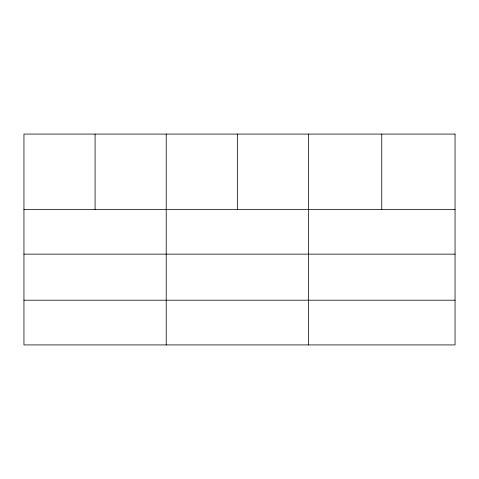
<?xml version="1.0" encoding="UTF-8"?>
<svg xmlns="http://www.w3.org/2000/svg" width="479" height="479" viewBox="0 0 479 479"><rect width="100%" height="100%" fill="white"/><g stroke="black" fill="none" stroke-linecap="round" stroke-linejoin="round"><path stroke-width="0.72" d="M23.95 209.431L455.05 209.431M23.95 254.145L455.05 254.145M23.95 300.207L455.05 300.207M381.763 134.078L381.763 209.431M308.476 134.078L308.476 344.922M237.344 134.078L237.344 209.431M166.213 134.078L166.213 344.922M95.082 134.078L95.082 209.431M455.05 134.078L23.95 134.078L23.95 344.922L455.05 344.922L455.05 134.078"/></g></svg>
